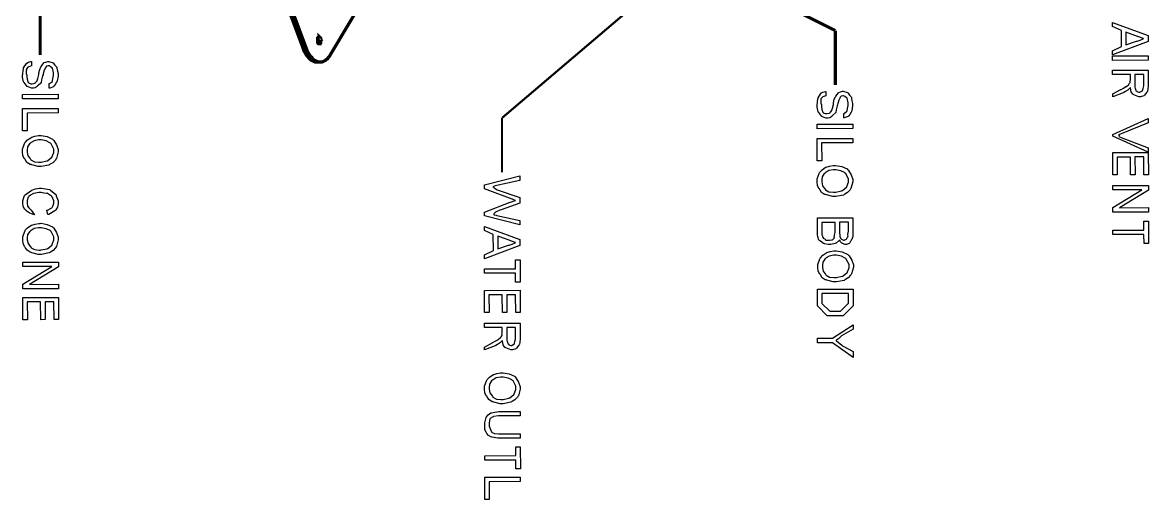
# Model space of a CAD drawing. Extents: x 0.1 to 11.6, y 0.3 to 16.2.
# Drawn here: x 2.15 to 5.669, y 5.355 to 6.845 of the extents above; entities that cross this region are included whole.
import ezdxf

# ---------------------------------------------------------------- set-up
doc = ezdxf.new("R2010")
doc.units = 0
doc.header["$MEASUREMENT"] = 0

msp = doc.modelspace()

# ---------------------------------------------------------------- linework, layer by layer
at = {"color": 0}
for points, const_width in [([(2.61333, 7.86501), (3.02669, 6.76497)], 0.01), ([(2.625, 7.86501), (3.03668, 6.76497)], 0.01), ([(3.11333, 6.74669), (3.27669, 7.02001)], 0.01), ([(4.37169, 6.97835), (4.69, 6.81999)], 0.01), ([(4.10335, 6.93332), (3.64833, 6.54665)], 0.006667), ([(2.20503, 6.91336), (2.20503, 6.74333)], 0.01), ([(3.07167, 6.785), (3.07167, 6.79335)], 0.01), ([(4.69, 6.81999), (4.69, 6.65001)], 0.01), ([(3.02669, 6.76497), (3.03668, 6.76497)], 0.01), ([(3.06836, 6.72168), (3.06668, 6.72168), (3.06332, 6.72168), (3.06, 6.72331), (3.05664, 6.72499), (3.05333, 6.72667), (3.05003, 6.72835), (3.04665, 6.73167), (3.04335, 6.73503), (3.04167, 6.73833), (3.03836, 6.74164), (3.035, 6.74669), (3.03331, 6.75), (3.03, 6.75499), (3.02832, 6.75999), (3.02669, 6.76497)], 0.01), ([(3.03668, 6.76497), (3.03836, 6.75999), (3.03999, 6.75499), (3.04335, 6.75), (3.04497, 6.74669), (3.04833, 6.74164), (3.05165, 6.73833), (3.05501, 6.73503), (3.05664, 6.73167), (3.06, 6.72835), (3.06332, 6.72667), (3.06668, 6.72499), (3.06999, 6.72331), (3.07335, 6.72168), (3.07667, 6.72168), (3.08003, 6.72168), (3.08333, 6.72168), (3.08664, 6.72168), (3.09, 6.72331), (3.09332, 6.72499), (3.09668, 6.72667), (3.09999, 6.72999), (3.10335, 6.73167), (3.10499, 6.73503), (3.10835, 6.73833), (3.11165, 6.74333), (3.11333, 6.74669)], 0.01), ([(3.06836, 6.72168), (3.08003, 6.72168)], 0.01), ([(3.64833, 6.54665), (3.64833, 6.37668)], 0.006667)]:
    msp.add_lwpolyline(points, dxfattribs=dict(at, const_width=const_width))
for points in [[(5.55658, 6.84494), (5.66769, 6.80393), (5.66769, 6.78569), (5.55681, 6.74425), (5.55681, 6.75662), (5.58458, 6.76964), (5.58436, 6.81956), (5.55658, 6.83279), (5.55658, 6.84494)], [(5.59825, 6.81435), (5.59847, 6.77485), (5.63167, 6.787), (5.63351, 6.78672), (5.64339, 6.78971), (5.6524, 6.79432), (5.65381, 6.79482), (5.65229, 6.79476), (5.63601, 6.80117), (5.63428, 6.80176), (5.59825, 6.81435)], [(2.17768, 6.72325), (2.17768, 6.70936), (2.17692, 6.70925), (2.16769, 6.70578), (2.16661, 6.70524), (2.16536, 6.70394), (2.16194, 6.69971), (2.16174, 6.69596), (2.16206, 6.69482), (2.16135, 6.69282), (2.16178, 6.68582), (2.16379, 6.68088), (2.16379, 6.67919), (2.16379, 6.67578), (2.16488, 6.6665), (2.1651, 6.66553), (2.16521, 6.6639), (2.16661, 6.65901), (2.16857, 6.65733), (2.169, 6.65685), (2.16894, 6.65625), (2.17546, 6.65381), (2.17768, 6.65381), (2.1805, 6.65381), (2.18815, 6.65511), (2.18896, 6.65533), (2.18886, 6.65543), (2.19179, 6.65815), (2.19575, 6.66303), (2.19613, 6.66422), (2.19613, 6.66422), (2.19769, 6.67042), (2.20074, 6.68235), (2.20133, 6.68506), (2.20107, 6.68744), (2.2035, 6.69829), (2.20751, 6.70638), (2.20806, 6.70742), (2.2085, 6.70779), (2.21685, 6.71892), (2.21783, 6.71957), (2.21783, 6.71957), (2.22265, 6.72125), (2.22911, 6.72347), (2.23128, 6.72347), (2.23167, 6.72347), (2.24528, 6.71951), (2.24647, 6.71869), (2.24653, 6.71712), (2.25108, 6.71149), (2.25667, 6.70594), (2.25732, 6.70437), (2.25706, 6.70204), (2.25879, 6.69319), (2.26101, 6.68565), (2.26101, 6.68311), (2.26101, 6.67751), (2.25831, 6.66239), (2.25776, 6.66075), (2.25629, 6.65858), (2.25233, 6.65132), (2.24908, 6.64665), (2.24799, 6.64578), (2.24685, 6.64442), (2.23481, 6.64025), (2.23346, 6.64014), (2.23346, 6.65403), (2.2346, 6.65425), (2.24311, 6.66114), (2.24365, 6.66228), (2.24333, 6.66271), (2.2449, 6.66971), (2.24713, 6.67947), (2.24713, 6.68267), (2.24713, 6.68782), (2.24333, 6.70221), (2.24257, 6.70329), (2.241, 6.70372), (2.23633, 6.70708), (2.23269, 6.70958), (2.2315, 6.70958), (2.22982, 6.70958), (2.22482, 6.70844), (2.22293, 6.70578), (2.22239, 6.70503), (2.22151, 6.7035), (2.21799, 6.69575), (2.21468, 6.68474), (2.21392, 6.68158), (2.2124, 6.67844), (2.20904, 6.66585), (2.20839, 6.65761), (2.20828, 6.65663), (2.20731, 6.65587), (2.19829, 6.64779), (2.19721, 6.64665), (2.19564, 6.64497), (2.1894, 6.64079), (2.18386, 6.63992), (2.18201, 6.63992), (2.178, 6.63992), (2.16721, 6.64393), (2.16596, 6.64469), (2.16456, 6.64513), (2.15494, 6.65707), (2.15424, 6.65858), (2.15315, 6.65967), (2.1499, 6.67383), (2.1499, 6.67854), (2.1499, 6.67854), (2.15261, 6.70085), (2.15315, 6.70242), (2.15343, 6.70344), (2.16183, 6.71669), (2.16292, 6.71761), (2.16292, 6.71843), (2.16818, 6.72076), (2.17626, 6.72325), (2.17768, 6.72325)], [(5.55675, 6.7405), (5.66786, 6.74072), (5.66786, 6.72683), (5.55675, 6.72661), (5.55675, 6.7405)], [(5.55681, 6.69607), (5.66792, 6.69629), (5.66792, 6.65007), (5.66792, 6.64675), (5.66726, 6.63672), (5.66575, 6.63021), (5.66531, 6.62901), (5.6639, 6.6276), (5.6569, 6.61806), (5.65576, 6.61729), (5.65446, 6.61621), (5.64388, 6.61296), (5.64035, 6.61296), (5.63851, 6.61296), (5.62315, 6.61893), (5.6219, 6.62011), (5.61985, 6.62067), (5.61458, 6.62815), (5.61268, 6.63954), (5.61236, 6.64204), (5.61176, 6.64117), (5.60618, 6.63569), (5.60563, 6.63531), (5.60385, 6.63379), (5.59728, 6.62924), (5.59158, 6.62597), (5.59022, 6.62511), (5.55701, 6.61296), (5.55701, 6.62164), (5.58219, 6.63531), (5.58306, 6.63564), (5.59044, 6.63981), (5.59793, 6.64464), (5.5989, 6.64529), (5.59982, 6.64556), (5.6071, 6.65175), (5.60758, 6.65224), (5.60758, 6.65224), (5.60883, 6.65392), (5.61149, 6.65799), (5.61171, 6.65853), (5.61139, 6.65858), (5.61051, 6.66114), (5.61236, 6.66488), (5.61236, 6.66613), (5.61236, 6.68218), (5.55681, 6.68218), (5.55681, 6.69607)], [(5.62625, 6.6824), (5.62625, 6.65289), (5.62625, 6.65039), (5.62663, 6.64285), (5.62765, 6.63883), (5.62799, 6.63792), (5.6281, 6.63639), (5.62983, 6.63178), (5.63243, 6.63015), (5.63297, 6.62967), (5.63297, 6.62896), (5.63867, 6.62685), (5.64057, 6.62685), (5.64154, 6.62685), (5.64968, 6.6314), (5.65033, 6.63226), (5.65007, 6.63271), (5.65181, 6.63857), (5.65403, 6.64671), (5.65403, 6.64942), (5.65403, 6.6824), (5.62625, 6.6824)], [(2.15007, 6.62056), (2.26118, 6.62076), (2.26118, 6.60688), (2.15007, 6.60667), (2.15007, 6.62056)], [(4.66103, 6.62994), (4.66103, 6.61606), (4.66026, 6.61594), (4.65104, 6.61247), (4.64996, 6.61193), (4.64871, 6.61062), (4.64529, 6.60639), (4.64507, 6.60265), (4.6454, 6.60151), (4.64469, 6.5995), (4.64513, 6.5925), (4.64714, 6.58757), (4.64714, 6.58589), (4.64714, 6.58247), (4.64822, 6.57319), (4.64843, 6.57221), (4.64854, 6.57058), (4.64996, 6.56571), (4.6519, 6.56401), (4.65235, 6.56353), (4.65229, 6.56293), (4.65881, 6.56049), (4.66103, 6.5605), (4.66385, 6.56049), (4.6715, 6.56179), (4.67231, 6.56201), (4.67219, 6.56212), (4.67513, 6.56483), (4.6791, 6.56972), (4.67947, 6.5709), (4.67947, 6.5709), (4.68104, 6.5771), (4.68408, 6.58903), (4.68468, 6.59174), (4.6844, 6.59413), (4.68685, 6.60499), (4.69086, 6.61307), (4.6914, 6.6141), (4.69185, 6.61447), (4.70019, 6.6256), (4.70117, 6.62625), (4.70117, 6.62625), (4.706, 6.62793), (4.71246, 6.63015), (4.71463, 6.63015), (4.715, 6.63015), (4.72863, 6.62619), (4.72982, 6.62538), (4.72987, 6.62381), (4.73443, 6.61817), (4.74001, 6.61263), (4.74067, 6.61106), (4.7404, 6.60872), (4.74214, 6.59988), (4.74436, 6.59233), (4.74436, 6.58979), (4.74436, 6.58421), (4.74164, 6.56907), (4.7411, 6.56743), (4.73964, 6.56526), (4.73568, 6.558), (4.73242, 6.55333), (4.73133, 6.55246), (4.73019, 6.55111), (4.71815, 6.54693), (4.71679, 6.54682), (4.71679, 6.56071), (4.71793, 6.56093), (4.72646, 6.56782), (4.727, 6.56896), (4.72667, 6.56939), (4.72825, 6.57639), (4.73047, 6.58615), (4.73047, 6.58936), (4.73047, 6.59451), (4.72667, 6.60889), (4.72592, 6.60997), (4.72433, 6.6104), (4.71967, 6.61376), (4.71604, 6.61626), (4.71485, 6.61626), (4.71317, 6.61626), (4.70817, 6.61513), (4.70628, 6.61247), (4.70574, 6.61171), (4.70486, 6.61019), (4.70133, 6.60243), (4.69803, 6.59142), (4.69726, 6.58828), (4.69575, 6.58513), (4.69239, 6.57254), (4.69174, 6.56429), (4.69162, 6.56332), (4.69065, 6.56256), (4.68164, 6.55447), (4.68056, 6.55333), (4.67899, 6.55165), (4.67274, 6.54747), (4.66721, 6.5466), (4.66536, 6.5466), (4.66135, 6.5466), (4.65056, 6.55062), (4.64931, 6.55138), (4.64789, 6.55181), (4.63829, 6.56375), (4.63758, 6.56526), (4.6365, 6.56635), (4.63325, 6.58051), (4.63325, 6.58524), (4.63325, 6.58524), (4.63596, 6.60753), (4.6365, 6.6091), (4.63678, 6.61014), (4.64518, 6.62337), (4.64626, 6.62429), (4.64626, 6.62511), (4.65153, 6.62744), (4.65961, 6.62993), (4.66103, 6.62994)], [(2.15013, 6.57612), (2.26124, 6.57633), (2.26124, 6.56244), (2.16401, 6.56224), (2.16422, 6.50668), (2.15033, 6.50668), (2.15013, 6.57612)], [(4.63346, 6.52718), (4.74457, 6.5274), (4.74457, 6.51351), (4.63346, 6.51329), (4.63346, 6.52718)], [(5.55701, 6.4955), (5.66813, 6.54519), (5.66813, 6.53153), (5.58306, 6.49744), (5.58106, 6.49653), (5.57508, 6.49376), (5.57721, 6.493), (5.57785, 6.49268), (5.5771, 6.49214), (5.57607, 6.48882), (5.58143, 6.48682), (5.58306, 6.48617), (5.66835, 6.45383), (5.66835, 6.43994), (5.55701, 6.48964), (5.55701, 6.4955)], [(2.20426, 6.49181), (2.20768, 6.49186), (2.22661, 6.48861), (2.24365, 6.48085), (2.24615, 6.47857), (2.24761, 6.47624), (2.25592, 6.46289), (2.26133, 6.44829), (2.26133, 6.44342), (2.26133, 6.44049), (2.25558, 6.41992), (2.25439, 6.41803), (2.25265, 6.41536), (2.24507, 6.40696), (2.23676, 6.40186), (2.23465, 6.40088), (2.23242, 6.39936), (2.20844, 6.39464), (2.20578, 6.39458), (2.19846, 6.39458), (2.17865, 6.39985), (2.17649, 6.40088), (2.17329, 6.40142), (2.16363, 6.40772), (2.15804, 6.41678), (2.15696, 6.41868), (2.15528, 6.41971), (2.15104, 6.42919), (2.15022, 6.43972), (2.15022, 6.44319), (2.15022, 6.4496), (2.15636, 6.46696), (2.15761, 6.46881), (2.15821, 6.47032), (2.16531, 6.47819), (2.17546, 6.48497), (2.17757, 6.48594), (2.17854, 6.48628), (2.18881, 6.48936), (2.20036, 6.49181), (2.20426, 6.49181)], [(2.20426, 6.47792), (2.19965, 6.47792), (2.18599, 6.47547), (2.17654, 6.46978), (2.17475, 6.46815), (2.1721, 6.46615), (2.16542, 6.45643), (2.16411, 6.4465), (2.16411, 6.44319), (2.16411, 6.44011), (2.16694, 6.42856), (2.17333, 6.41987), (2.17518, 6.41824), (2.17606, 6.41581), (2.1869, 6.40972), (2.20122, 6.40847), (2.206, 6.40847), (2.20806, 6.40853), (2.22635, 6.41233), (2.22792, 6.41303), (2.22879, 6.41336), (2.24137, 6.42389), (2.24224, 6.42518), (2.24235, 6.42632), (2.24744, 6.43901), (2.24744, 6.44319), (2.24744, 6.44939), (2.2391, 6.46619), (2.23747, 6.46793), (2.23546, 6.46935), (2.22364, 6.4751), (2.20811, 6.47797), (2.20426, 6.47792)], [(4.63351, 6.48269), (4.74463, 6.48292), (4.74463, 6.46903), (4.6474, 6.46881), (4.64763, 6.41325), (4.63374, 6.41325), (4.63351, 6.48269)], [(5.55718, 6.43858), (5.66829, 6.43881), (5.66851, 6.36936), (5.65462, 6.36936), (5.6544, 6.42492), (5.62663, 6.42492), (5.62685, 6.36936), (5.61296, 6.36914), (5.61274, 6.42469), (5.57107, 6.42469), (5.57129, 6.36914), (5.5574, 6.36914), (5.55718, 6.43858)], [(4.68772, 6.39839), (4.69114, 6.39844), (4.71007, 6.39518), (4.72711, 6.38743), (4.7296, 6.38514), (4.73107, 6.38282), (4.73936, 6.36947), (4.74479, 6.35487), (4.74479, 6.34999), (4.74479, 6.34706), (4.73904, 6.3265), (4.73785, 6.3246), (4.73611, 6.32194), (4.72851, 6.31353), (4.72021, 6.30843), (4.7181, 6.30746), (4.71588, 6.30593), (4.69189, 6.30122), (4.68924, 6.30117), (4.68192, 6.30117), (4.66211, 6.30643), (4.65994, 6.30746), (4.65674, 6.308), (4.64708, 6.31429), (4.6415, 6.32335), (4.6404, 6.32525), (4.63872, 6.32628), (4.6345, 6.33578), (4.63368, 6.34631), (4.63368, 6.34978), (4.63368, 6.35618), (4.63981, 6.37353), (4.64106, 6.37538), (4.64165, 6.3769), (4.64876, 6.38476), (4.6589, 6.39154), (4.66103, 6.39253), (4.662, 6.39285), (4.67225, 6.39594), (4.68381, 6.39839), (4.68772, 6.39839)], [(4.68772, 6.3845), (4.68311, 6.3845), (4.66943, 6.38206), (4.66, 6.37636), (4.65821, 6.37472), (4.65554, 6.37272), (4.64887, 6.36301), (4.64757, 6.35308), (4.64757, 6.34978), (4.64757, 6.34668), (4.65039, 6.33513), (4.65679, 6.32644), (4.65864, 6.32482), (4.6595, 6.32238), (4.67036, 6.31629), (4.68468, 6.31506), (4.68946, 6.31506), (4.69151, 6.31511), (4.70979, 6.3189), (4.71137, 6.31961), (4.71224, 6.31993), (4.72483, 6.33046), (4.72569, 6.33176), (4.72581, 6.3329), (4.7309, 6.3456), (4.7309, 6.34978), (4.7309, 6.35596), (4.72254, 6.37278), (4.72092, 6.37451), (4.71892, 6.37592), (4.70708, 6.38167), (4.69157, 6.38456), (4.68772, 6.3845)], [(3.59326, 6.33767), (3.70437, 6.36567), (3.70437, 6.35178), (3.62733, 6.33464), (3.62549, 6.33365), (3.61974, 6.33117), (3.62201, 6.33089), (3.62278, 6.33072), (3.62392, 6.32889), (3.63292, 6.32243), (3.6334, 6.32226), (3.70437, 6.29861), (3.70458, 6.28017), (3.64578, 6.25999), (3.6415, 6.25836), (3.62858, 6.25271), (3.62343, 6.24837), (3.62299, 6.2474), (3.62261, 6.24701), (3.62332, 6.24419), (3.63049, 6.24274), (3.63276, 6.24219), (3.70458, 6.22678), (3.70458, 6.21289), (3.59347, 6.24046), (3.59347, 6.25239), (3.67421, 6.28364), (3.67497, 6.28413), (3.69006, 6.28896), (3.69114, 6.28928), (3.69006, 6.28901), (3.68088, 6.29269), (3.68007, 6.29297), (3.59326, 6.32551), (3.59326, 6.33767)], [(5.55735, 6.33583), (5.66846, 6.33604), (5.66846, 6.32129), (5.57818, 6.26639), (5.66868, 6.2666), (5.66868, 6.25271), (5.55757, 6.2525), (5.55757, 6.26725), (5.64785, 6.32215), (5.55735, 6.32194), (5.55735, 6.33583)], [(2.17692, 6.25836), (2.18733, 6.24447), (2.1836, 6.24511), (2.17042, 6.25), (2.16157, 6.25689), (2.16, 6.25857), (2.15761, 6.26025), (2.15164, 6.26992), (2.15044, 6.28017), (2.15044, 6.28353), (2.15044, 6.28907), (2.15619, 6.30453), (2.15739, 6.30567), (2.15799, 6.30637), (2.16521, 6.31212), (2.17572, 6.31896), (2.178, 6.32021), (2.1791, 6.32096), (2.19021, 6.32514), (2.20269, 6.32781), (2.20688, 6.32781), (2.20958, 6.32786), (2.23389, 6.32335), (2.23594, 6.32238), (2.23785, 6.32069), (2.25396, 6.30783), (2.25504, 6.3061), (2.25549, 6.30382), (2.26156, 6.28797), (2.26156, 6.28267), (2.26156, 6.27903), (2.25944, 6.26807), (2.2545, 6.25999), (2.2531, 6.25836), (2.25125, 6.25672), (2.23199, 6.24533), (2.22944, 6.24468), (2.2264, 6.25857), (2.22771, 6.25885), (2.24181, 6.2659), (2.24268, 6.26704), (2.24274, 6.26747), (2.24528, 6.27354), (2.24767, 6.28087), (2.24767, 6.28332), (2.24767, 6.28776), (2.24278, 6.29992), (2.24181, 6.30111), (2.24018, 6.30225), (2.22819, 6.31082), (2.22661, 6.31131), (2.22444, 6.31087), (2.21604, 6.31201), (2.20856, 6.31397), (2.20688, 6.31392), (2.20111, 6.31392), (2.18549, 6.31119), (2.18386, 6.31065), (2.18175, 6.30919), (2.17453, 6.30501), (2.16992, 6.30143), (2.16911, 6.30024), (2.16792, 6.29904), (2.16433, 6.28842), (2.16433, 6.28483), (2.16433, 6.28131), (2.16596, 6.27067), (2.16992, 6.26585), (2.17106, 6.26508), (2.1716, 6.26383), (2.17503, 6.26042), (2.17697, 6.25868), (2.17692, 6.25836)], [(4.63396, 6.23432), (4.74507, 6.23454), (4.74507, 6.19026), (4.74507, 6.1869), (4.74442, 6.17676), (4.74289, 6.17014), (4.74246, 6.16878), (4.74104, 6.1671), (4.73763, 6.16103), (4.73514, 6.15674), (4.73421, 6.15597), (4.73301, 6.15479), (4.7251, 6.15121), (4.7225, 6.15121), (4.72108, 6.15121), (4.71251, 6.15446), (4.71164, 6.15511), (4.71013, 6.15538), (4.70606, 6.15929), (4.7041, 6.16515), (4.70361, 6.16639), (4.70301, 6.16504), (4.69308, 6.15576), (4.69168, 6.15511), (4.69011, 6.15408), (4.67643, 6.15099), (4.67193, 6.15099), (4.66764, 6.15099), (4.65608, 6.15369), (4.65479, 6.15424), (4.65289, 6.15451), (4.64333, 6.16168), (4.64264, 6.16249), (4.64154, 6.16238), (4.63781, 6.1665), (4.6365, 6.17344), (4.63612, 6.17464), (4.63558, 6.17503), (4.63422, 6.18142), (4.63396, 6.18956), (4.63396, 6.19222), (4.63396, 6.23432)], [(2.20464, 6.21744), (2.20806, 6.2175), (2.227, 6.21425), (2.24403, 6.20649), (2.24653, 6.20421), (2.24799, 6.20188), (2.25629, 6.18853), (2.26172, 6.17393), (2.26172, 6.16906), (2.26172, 6.16613), (2.25597, 6.14557), (2.25478, 6.14367), (2.25304, 6.141), (2.24544, 6.1326), (2.23714, 6.1275), (2.23503, 6.12651), (2.23281, 6.125), (2.20882, 6.12028), (2.20617, 6.12022), (2.19883, 6.12022), (2.17904, 6.12549), (2.17686, 6.12651), (2.17367, 6.12706), (2.16401, 6.13336), (2.15842, 6.14242), (2.15733, 6.14432), (2.15565, 6.14535), (2.15142, 6.15485), (2.15061, 6.16536), (2.15061, 6.16883), (2.15061, 6.17524), (2.15674, 6.1926), (2.15799, 6.19444), (2.15858, 6.19596), (2.16569, 6.20383), (2.17583, 6.21061), (2.17794, 6.21158), (2.17893, 6.21192), (2.18918, 6.21501), (2.20074, 6.21744), (2.20464, 6.21744)], [(2.20464, 6.20356), (2.20003, 6.20356), (2.18636, 6.20112), (2.17692, 6.19542), (2.17512, 6.19379), (2.17247, 6.19179), (2.16581, 6.18207), (2.1645, 6.17215), (2.1645, 6.16883), (2.1645, 6.16575), (2.16732, 6.15419), (2.17372, 6.14551), (2.17557, 6.14388), (2.17643, 6.14144), (2.18728, 6.13536), (2.20161, 6.13411), (2.20637, 6.13411), (2.20844, 6.13417), (2.22672, 6.13797), (2.22831, 6.13867), (2.22917, 6.139), (2.24175, 6.14953), (2.24262, 6.15082), (2.24274, 6.15196), (2.24783, 6.16467), (2.24783, 6.16883), (2.24783, 6.17503), (2.23947, 6.19185), (2.23785, 6.19358), (2.23583, 6.19499), (2.22401, 6.20074), (2.2085, 6.20361), (2.20464, 6.20356)], [(3.59347, 6.20763), (3.70458, 6.16661), (3.70458, 6.14839), (3.59369, 6.10693), (3.59369, 6.11931), (3.62147, 6.13232), (3.62125, 6.18224), (3.59347, 6.19547), (3.59347, 6.20763)], [(4.64785, 6.22043), (4.64785, 6.192), (4.64785, 6.19006), (4.648, 6.18408), (4.64839, 6.18213), (4.64849, 6.18158), (4.64854, 6.1805), (4.65132, 6.1735), (4.65175, 6.1729), (4.65186, 6.17165), (4.65793, 6.16764), (4.65869, 6.16726), (4.65858, 6.16704), (4.662, 6.16519), (4.66715, 6.16488), (4.66889, 6.16488), (4.67182, 6.16488), (4.67974, 6.16579), (4.68061, 6.16596), (4.68099, 6.16601), (4.68722, 6.17225), (4.68756, 6.17333), (4.68685, 6.17372), (4.6875, 6.18001), (4.68951, 6.18869), (4.68951, 6.19157), (4.68951, 6.22043), (4.64785, 6.22043)], [(4.7034, 6.22065), (4.7034, 6.19353), (4.7034, 6.18956), (4.70426, 6.1785), (4.70449, 6.17768), (4.70458, 6.17594), (4.70628, 6.17063), (4.70871, 6.16889), (4.70925, 6.16835), (4.70931, 6.16753), (4.71528, 6.1651), (4.71729, 6.1651), (4.71804, 6.1651), (4.72472, 6.16764), (4.72532, 6.16813), (4.72521, 6.1684), (4.72965, 6.17589), (4.72987, 6.17681), (4.72982, 6.17681), (4.72922, 6.18278), (4.73118, 6.19249), (4.73118, 6.19569), (4.73118, 6.22065), (4.7034, 6.22065)], [(5.55757, 6.19618), (5.65478, 6.1964), (5.65479, 6.22418), (5.66868, 6.22418), (5.66889, 6.15474), (5.655, 6.15474), (5.65479, 6.18251), (5.55757, 6.18229), (5.55757, 6.19618)], [(3.63514, 6.17703), (3.63536, 6.13753), (3.66857, 6.14968), (3.67042, 6.14942), (3.68028, 6.1524), (3.68929, 6.15701), (3.69069, 6.1575), (3.68918, 6.15744), (3.6729, 6.16385), (3.67117, 6.16444), (3.63514, 6.17703)], [(4.68972, 6.13157), (4.69314, 6.13162), (4.71208, 6.12836), (4.72911, 6.12061), (4.73161, 6.11833), (4.73307, 6.116), (4.74138, 6.10265), (4.74681, 6.08806), (4.74681, 6.08317), (4.74681, 6.08024), (4.74104, 6.05968), (4.73986, 6.05778), (4.73812, 6.05512), (4.73053, 6.04671), (4.72222, 6.04161), (4.72011, 6.04064), (4.71788, 6.03911), (4.6939, 6.0344), (4.69125, 6.03435), (4.68392, 6.03435), (4.66411, 6.03961), (4.66194, 6.04064), (4.65875, 6.04118), (4.64908, 6.04747), (4.6435, 6.05653), (4.64242, 6.05843), (4.64074, 6.05946), (4.6365, 6.06896), (4.63568, 6.07949), (4.63568, 6.08296), (4.63569, 6.08936), (4.64182, 6.10672), (4.64307, 6.10856), (4.64367, 6.11008), (4.65076, 6.11794), (4.66092, 6.12472), (4.66303, 6.12571), (4.66401, 6.12603), (4.67426, 6.12913), (4.68582, 6.13157), (4.68972, 6.13157)], [(2.15076, 6.09631), (2.26187, 6.09651), (2.26187, 6.08176), (2.1716, 6.02686), (2.2621, 6.02707), (2.2621, 6.01318), (2.15099, 6.01297), (2.15099, 6.02772), (2.24126, 6.08263), (2.15076, 6.08242), (2.15076, 6.09631)], [(3.59364, 6.07542), (3.69086, 6.07563), (3.69086, 6.1034), (3.70475, 6.1034), (3.70497, 6.03396), (3.69108, 6.03396), (3.69086, 6.06174), (3.59364, 6.06153), (3.59364, 6.07542)], [(4.68972, 6.11768), (4.68511, 6.11768), (4.67144, 6.11524), (4.662, 6.10954), (4.66021, 6.10792), (4.65756, 6.1059), (4.65088, 6.09619), (4.64958, 6.08626), (4.64958, 6.08296), (4.64958, 6.07986), (4.6524, 6.06831), (4.65881, 6.05963), (4.66064, 6.058), (4.66151, 6.05556), (4.67236, 6.04949), (4.68668, 6.04824), (4.69146, 6.04824), (4.69353, 6.04829), (4.71181, 6.05208), (4.71338, 6.05279), (4.71425, 6.05311), (4.72683, 6.06364), (4.72771, 6.06494), (4.72781, 6.06608), (4.73292, 6.07878), (4.73292, 6.08296), (4.73292, 6.08914), (4.72456, 6.10596), (4.72293, 6.10769), (4.72092, 6.10911), (4.7091, 6.11486), (4.69357, 6.11774), (4.68972, 6.11768)], [(2.15093, 5.98589), (2.26204, 5.98611), (2.26226, 5.91667), (2.24837, 5.91667), (2.24815, 5.97222), (2.22038, 5.97222), (2.2206, 5.91667), (2.20671, 5.91644), (2.20649, 5.972), (2.16482, 5.972), (2.16504, 5.91644), (2.15115, 5.91644), (2.15093, 5.98589)], [(3.59375, 6.00808), (3.70486, 6.00831), (3.70508, 5.93886), (3.69119, 5.93886), (3.69097, 5.99442), (3.66319, 5.99442), (3.66342, 5.93886), (3.64953, 5.93864), (3.64931, 5.99419), (3.60764, 5.99419), (3.60786, 5.93864), (3.59397, 5.93864), (3.59375, 6.00808)], [(4.63433, 6.01199), (4.74544, 6.01221), (4.74544, 5.97749), (4.74544, 5.95947), (4.71506, 5.92888), (4.69075, 5.92865), (4.66515, 5.92865), (4.63433, 5.95925), (4.63433, 5.97553), (4.63433, 6.01199)], [(4.64822, 5.9981), (4.64822, 5.97683), (4.64822, 5.9675), (4.67339, 5.94254), (4.69097, 5.94254), (4.70682, 5.94276), (4.73156, 5.96772), (4.73156, 5.97749), (4.73156, 5.99832), (4.64822, 5.9981)], [(3.59392, 5.90539), (3.70503, 5.9056), (3.70503, 5.85938), (3.70503, 5.85607), (3.70437, 5.84603), (3.70285, 5.83951), (3.70242, 5.83832), (3.70101, 5.83692), (3.69401, 5.82736), (3.69287, 5.82661), (3.69157, 5.82551), (3.68099, 5.82226), (3.67746, 5.82226), (3.67562, 5.82226), (3.66026, 5.82824), (3.65901, 5.82943), (3.65696, 5.82997), (3.65169, 5.83746), (3.64979, 5.84885), (3.64947, 5.85135), (3.64887, 5.85047), (3.64328, 5.845), (3.64274, 5.84461), (3.64094, 5.8431), (3.63439, 5.83854), (3.62869, 5.83529), (3.62733, 5.83442), (3.59413, 5.82226), (3.59413, 5.83094), (3.61931, 5.84462), (3.62017, 5.84494), (3.62756, 5.84912), (3.63504, 5.85394), (3.63601, 5.8546), (3.63693, 5.85487), (3.64421, 5.86106), (3.64469, 5.86154), (3.64469, 5.86154), (3.64594, 5.86322), (3.6486, 5.86729), (3.64882, 5.86783), (3.64849, 5.86789), (3.64762, 5.87044), (3.64947, 5.87418), (3.64947, 5.87543), (3.64947, 5.8915), (3.59392, 5.8915), (3.59392, 5.90539)], [(3.66336, 5.89171), (3.66336, 5.86219), (3.66336, 5.85969), (3.66374, 5.85215), (3.66476, 5.84814), (3.6651, 5.84722), (3.66521, 5.84571), (3.66694, 5.8411), (3.66954, 5.83946), (3.67008, 5.83897), (3.67008, 5.83826), (3.67578, 5.83615), (3.67768, 5.83615), (3.67865, 5.83615), (3.68679, 5.84071), (3.68744, 5.84158), (3.68718, 5.84201), (3.68892, 5.84788), (3.69114, 5.85601), (3.69114, 5.85872), (3.69114, 5.89171), (3.66336, 5.89171)], [(4.63456, 5.85835), (4.68164, 5.85835), (4.74565, 5.90022), (4.74565, 5.88656), (4.70942, 5.86638), (4.70742, 5.86415), (4.69971, 5.85688), (4.69336, 5.85232), (4.69206, 5.8514), (4.69342, 5.84982), (4.71078, 5.83664), (4.71268, 5.8349), (4.74588, 5.81668), (4.74588, 5.79779), (4.68164, 5.84446), (4.63456, 5.84446), (4.63456, 5.85835)], [(3.64817, 5.7506), (3.65158, 5.75065), (3.67051, 5.74739), (3.68756, 5.73964), (3.69006, 5.73736), (3.69151, 5.73503), (3.69982, 5.72168), (3.70524, 5.70708), (3.70524, 5.70221), (3.70524, 5.69928), (3.69949, 5.67871), (3.69829, 5.67681), (3.69656, 5.67415), (3.68896, 5.66575), (3.68067, 5.66064), (3.67854, 5.65967), (3.67632, 5.65815), (3.65235, 5.65343), (3.64968, 5.65338), (3.64236, 5.65338), (3.62256, 5.65864), (3.62039, 5.65967), (3.61719, 5.66021), (3.60753, 5.6665), (3.60194, 5.67557), (3.60086, 5.67746), (3.59918, 5.6785), (3.59494, 5.68799), (3.59413, 5.69851), (3.59413, 5.70199), (3.59413, 5.70839), (3.60026, 5.72575), (3.60151, 5.7276), (3.60211, 5.72911), (3.60921, 5.73699), (3.61936, 5.74376), (3.62147, 5.74474), (3.62244, 5.74507), (3.63271, 5.74815), (3.64426, 5.7506), (3.64817, 5.7506)], [(3.64817, 5.73671), (3.64356, 5.73671), (3.62989, 5.73426), (3.62044, 5.72857), (3.61865, 5.72694), (3.616, 5.72493), (3.60932, 5.71522), (3.60801, 5.70529), (3.60801, 5.70199), (3.60801, 5.69889), (3.61083, 5.68733), (3.61724, 5.67865), (3.61908, 5.67703), (3.61996, 5.67458), (3.63081, 5.66851), (3.64513, 5.66726), (3.6499, 5.66726), (3.65196, 5.66732), (3.67025, 5.67111), (3.67182, 5.67182), (3.67269, 5.67214), (3.68528, 5.68267), (3.68614, 5.68397), (3.68625, 5.68511), (3.69135, 5.69781), (3.69135, 5.70199), (3.69135, 5.70817), (3.683, 5.72499), (3.68137, 5.72672), (3.67936, 5.72814), (3.66754, 5.73389), (3.65201, 5.73676), (3.64817, 5.73671)], [(3.70562, 5.56022), (3.70562, 5.54633), (3.64247, 5.54611), (3.6359, 5.54611), (3.61783, 5.54921), (3.61621, 5.54981), (3.61393, 5.55007), (3.60644, 5.55436), (3.6014, 5.56125), (3.60037, 5.56282), (3.59885, 5.56418), (3.59506, 5.57335), (3.59429, 5.58404), (3.59429, 5.58757), (3.59429, 5.59364), (3.59864, 5.61029), (3.5995, 5.61187), (3.59993, 5.61263), (3.60536, 5.61882), (3.61322, 5.62489), (3.6149, 5.62554), (3.616, 5.62538), (3.62587, 5.62728), (3.63813, 5.62944), (3.64225, 5.62944), (3.7054, 5.62967), (3.7054, 5.61578), (3.6429, 5.61556), (3.63726, 5.61556), (3.62175, 5.61339), (3.62033, 5.61296), (3.61822, 5.61176), (3.61193, 5.60807), (3.61025, 5.60514), (3.60992, 5.60406), (3.60949, 5.60281), (3.60818, 5.59239), (3.60818, 5.58886), (3.60818, 5.58333), (3.61415, 5.56782), (3.61535, 5.56674), (3.61594, 5.56506), (3.62506, 5.56087), (3.63857, 5.56), (3.64312, 5.56), (3.70562, 5.56022)], [(3.59446, 5.49132), (3.69168, 5.49154), (3.69168, 5.51932), (3.70557, 5.51932), (3.70578, 5.44987), (3.69189, 5.44987), (3.69168, 5.47765), (3.59446, 5.47743), (3.59446, 5.49132)], [(3.59457, 5.42404), (3.70568, 5.42426), (3.70568, 5.41037), (3.60846, 5.41015), (3.60867, 5.3546), (3.59478, 5.3546), (3.59457, 5.42404)]]:
    msp.add_lwpolyline(points, close=True, dxfattribs=at)
at = {"color": 0, "const_width": 0.01}
msp.add_lwpolyline([(3.08003, 6.78), (3.08165, 6.78168), (3.08165, 6.78331), (3.08165, 6.785), (3.08165, 6.78836), (3.08333, 6.78999), (3.08165, 6.79167), (3.08165, 6.79497), (3.08165, 6.79665), (3.08003, 6.79833), (3.07835, 6.80003), (3.07667, 6.80165), (3.07667, 6.80003), (3.07497, 6.80003), (3.07335, 6.79833), (3.07167, 6.79665), (3.07167, 6.79335), (3.07167, 6.79167), (3.07167, 6.78999), (3.07167, 6.78836), (3.07167, 6.785), (3.07167, 6.78331), (3.07335, 6.78168), (3.07335, 6.78), (3.07497, 6.77832), (3.07667, 6.77832), (3.07835, 6.77832), (3.08003, 6.77832), (3.08003, 6.78)], close=True, dxfattribs=at)

doc.saveas('drawing.dxf')
